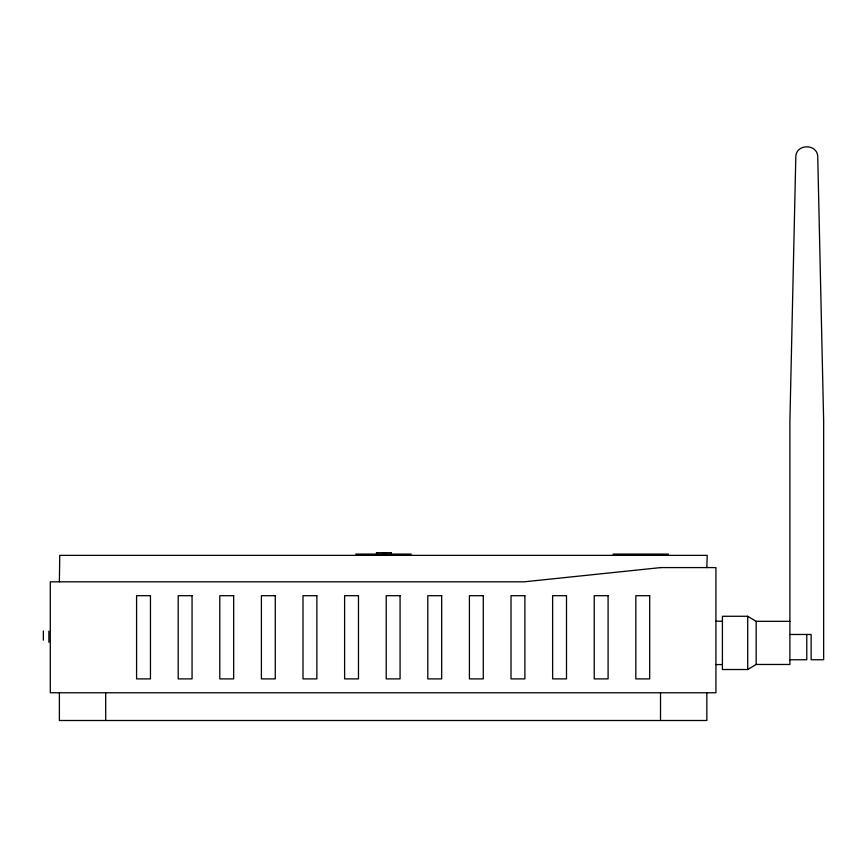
<?xml version="1.0" encoding="UTF-8"?>
<svg xmlns="http://www.w3.org/2000/svg" width="867" height="867" viewBox="0 0 867 867"><rect width="100%" height="100%" fill="white"/><g stroke="black" fill="none" stroke-linecap="round" stroke-linejoin="round"><path stroke-width="1.3" d="M59.389 581.822L59.747 555.357L707.201 555.357L706.843 567.582M789.902 621.336L756.165 621.336L747.722 616.274L722.417 616.274L722.417 669.519L747.722 669.519L756.165 664.469L789.902 664.469L789.902 421.178L795.808 156.613C796.285 143.575 817.267 143.575 817.744 156.613L823.65 421.178L823.65 659.754L811.144 659.754L811.144 634.471L789.902 634.471M660.817 567.582L524.177 581.822L50.286 581.822L50.286 692.766L715.936 692.766L715.936 567.582L660.524 567.582M355.73 554.089L411.207 554.089M612.969 554.089L668.446 554.089M715.925 621.227L722.417 621.227M789.902 659.754L806.776 659.754L806.776 634.471M715.925 664.577L722.417 664.577M756.165 621.336L756.165 664.469M747.722 616.274L747.722 669.519M706.843 692.766L706.843 720.499L59.389 720.499L59.389 692.766M660.524 692.766L660.524 720.499M391.299 554.089L391.299 552.702L376.506 552.702L376.506 554.089M391.147 552.702L391.05 554.089M385.988 552.702L385.988 554.089M385.327 552.702L385.327 554.089M382.954 552.702L382.954 554.089M377.21 552.702L377.21 554.089M105.698 692.766L105.698 720.499M48.899 631.154L48.899 642.284M43.35 631.046L43.35 640.139M150.457 595.694L136.585 595.694L136.585 678.894L150.457 678.894L150.457 595.694M192.062 595.694L178.19 595.694L178.19 678.894L192.062 678.894L192.062 595.694M233.667 595.694L219.795 595.694L219.795 678.894L233.667 678.894L233.667 595.694M275.272 595.694L261.4 595.694L261.4 678.894L275.272 678.894L275.272 595.694M316.867 595.694L303.006 595.694L303.006 678.894L316.867 678.894L316.867 595.694M358.472 595.694L344.611 595.694L344.611 678.894L358.472 678.894L358.472 595.694M400.077 595.694L386.216 595.694L386.216 678.894L400.077 678.894L400.077 595.694M441.682 595.694L427.81 595.694L427.81 678.894L441.682 678.894L441.682 595.694M483.287 595.694L469.415 595.694L469.415 678.894L483.287 678.894L483.287 595.694M524.893 595.694L511.021 595.694L511.021 678.894L524.893 678.894L524.893 595.694M566.498 595.694L552.626 595.694L552.626 678.894L566.498 678.894L566.498 595.694M608.092 595.694L594.231 595.694L594.231 678.894L608.092 678.894L608.092 595.694M649.697 595.694L635.836 595.694L635.836 678.894L649.697 678.894L649.697 595.694"/></g></svg>
